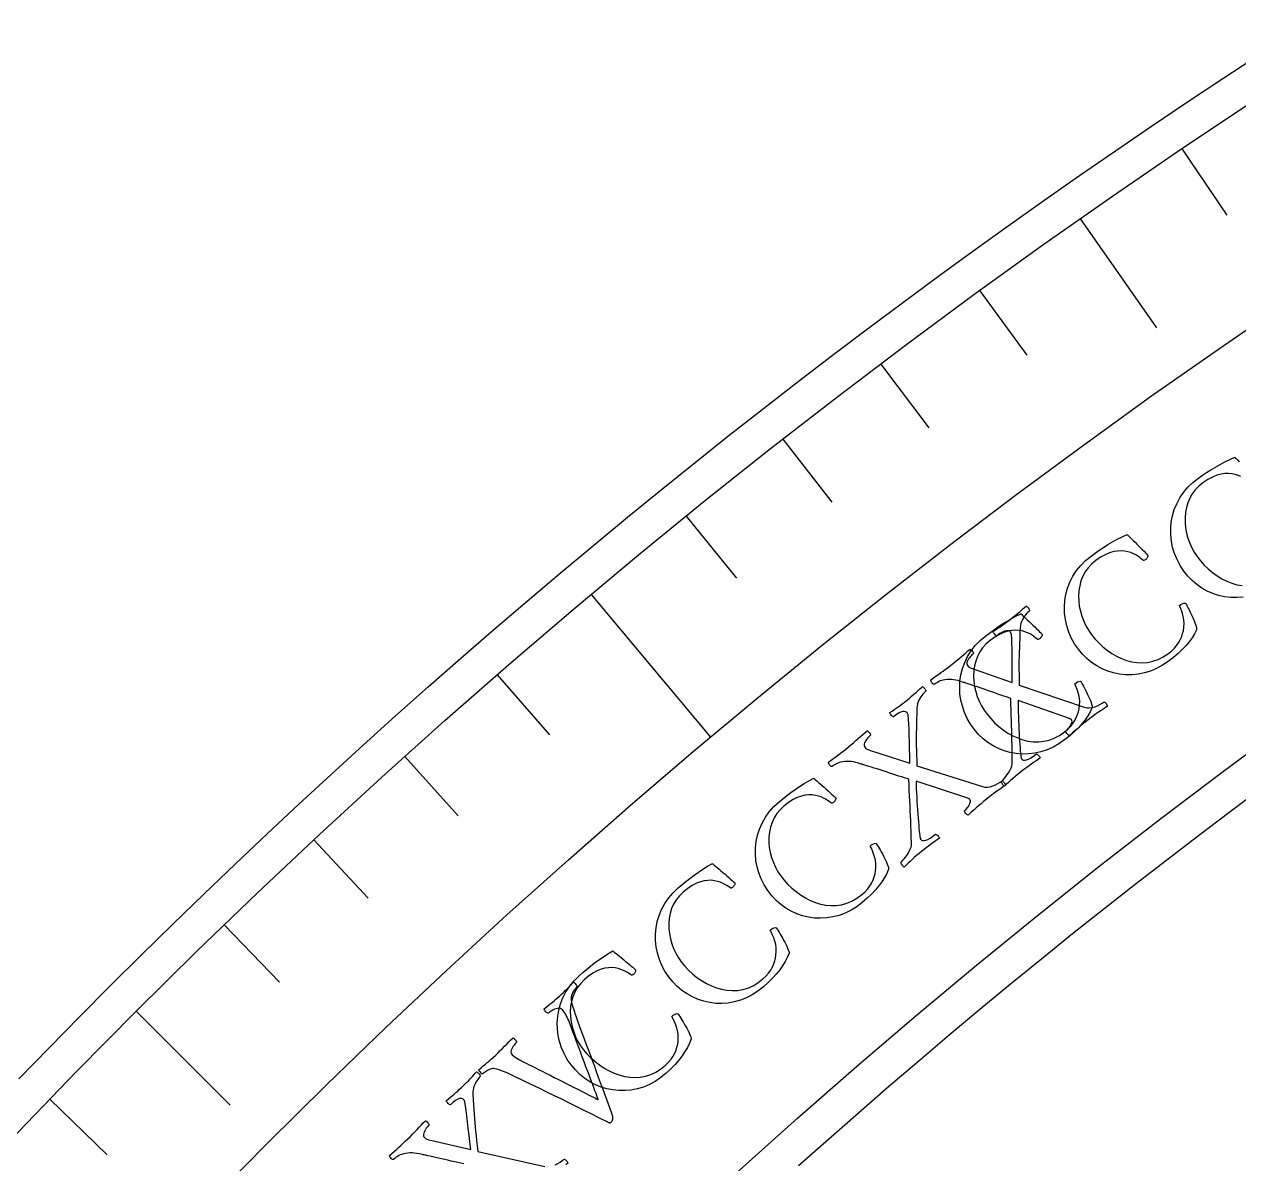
# Model space of a CAD drawing. Header units: millimetres. Extents: x -76 to 76, y -76 to 98.
# Drawn here: x -54.66 to -41.68, y 51.84 to 64.02 of the extents above; entities that cross this region are included whole.
import ezdxf

# ---------------------------------------------------------------- set-up
doc = ezdxf.new("R2010")
doc.units = ezdxf.units.MM
for name, color, linetype in [('CUT_INNER', 6, 'Continuous'), ('CUT_OUTER', 1, 'Continuous'), ('ENGRAVE', 7, 'Continuous'), ('ENGRAVE_FINE', 8, 'Continuous'), ('TEXT', 5, 'Continuous')]:
    doc.layers.add(name, color=color, linetype=linetype)

msp = doc.modelspace()

# ---------------------------------------------------------------- linework, layer by layer
at = {"layer": 'CUT_INNER'}
msp.add_lwpolyline([(-41.4249, 55.8551), (-41.7669, 55.5998), (-42.1072, 55.3425), (-42.446, 55.0831), (-42.7832, 54.8216), (-43.1188, 54.5581), (-43.4527, 54.2925), (-43.785, 54.0248), (-44.1157, 53.7551), (-44.4447, 53.4834), (-44.772, 53.2097), (-45.0977, 52.934), (-45.4216, 52.6563), (-45.7439, 52.3766), (-46.0644, 52.0949), (-46.3832, 51.8113)], dxfattribs=at)
at = {"layer": 'CUT_OUTER'}
msp.add_lwpolyline([(-54.7202, 52.7418), (-54.3955, 53.0766), (-54.0688, 53.4094), (-53.7401, 53.7401), (-53.4094, 54.0688), (-53.0766, 54.3955), (-52.7418, 54.7202), (-52.4051, 55.0428), (-52.0664, 55.3633), (-51.7257, 55.6817), (-51.383, 55.9981), (-51.0385, 56.3123), (-50.692, 56.6244), (-50.3436, 56.9344), (-49.9933, 57.2422), (-49.6411, 57.5479), (-49.2871, 57.8514), (-48.9312, 58.1527), (-48.5735, 58.4519), (-48.2139, 58.7488), (-47.8525, 59.0435), (-47.4893, 59.336), (-47.1243, 59.6263), (-46.7576, 59.9143), (-46.3891, 60.2001), (-46.0188, 60.4836), (-45.6469, 60.7648), (-45.2731, 61.0438), (-44.8977, 61.3204), (-44.5206, 61.5947), (-44.1419, 61.8668), (-43.7614, 62.1364), (-43.3793, 62.4038), (-42.9956, 62.6688), (-42.6103, 62.9314), (-42.2233, 63.1917), (-41.8348, 63.4496), (-41.4447, 63.7051)], dxfattribs=at)
at = {"layer": 'ENGRAVE'}
for points in [[(-43.3695, 61.9381), (-42.5543, 60.7739)], [(-48.6027, 57.9225), (-47.3238, 56.3983)], [(-53.466, 53.466), (-52.4611, 52.4611)]]:
    msp.add_lwpolyline(points, dxfattribs=at)
for radius in [75.6124, 73.6227, 69.9276]:
    msp.add_circle((0, 0), radius, dxfattribs=at)
at = {"layer": 'ENGRAVE_FINE'}
for points in [[(-42.2819, 62.6855), (-41.8051, 61.9786)], [(-44.4439, 61.1717), (-43.9426, 60.4819)], [(-45.5047, 60.3867), (-44.9915, 59.7057)], [(-46.5516, 59.5834), (-46.0267, 58.9114)], [(-47.5844, 58.7619), (-47.0478, 58.0992)], [(-49.6062, 57.0654), (-49.0468, 56.4218)], [(-50.5946, 56.191), (-50.024, 55.5573)], [(-51.5675, 55.2994), (-50.986, 54.6758)], [(-52.5248, 54.391), (-51.9324, 53.7776)], [(-54.391, 52.5248), (-53.7776, 51.9324)]]:
    msp.add_lwpolyline(points, dxfattribs=at)
at = {"layer": 'TEXT'}
for points in [[(-41.63, 57.8954), (-41.6965, 57.8903), (-41.7624, 57.8918), (-41.8278, 57.8998), (-41.8917, 57.9141), (-41.9534, 57.9342), (-42.0129, 57.9602), (-42.0701, 57.992), (-42.1243, 58.0294), (-42.1746, 58.0721), (-42.221, 58.1201), (-42.2636, 58.1733), (-42.3034, 58.2337), (-42.3365, 58.296), (-42.363, 58.3604), (-42.3829, 58.4268), (-42.3962, 58.4944), (-42.4032, 58.5621), (-42.4037, 58.63), (-42.3978, 58.6981), (-42.3853, 58.7654), (-42.366, 58.8308), (-42.3398, 58.8944), (-42.3067, 58.9562), (-42.2669, 59.0151), (-42.2203, 59.07), (-42.1671, 59.121), (-42.1072, 59.168), (-42.1072, 59.168), (-42.0643, 59.1979), (-42.0197, 59.2276), (-41.9735, 59.2571), (-41.9257, 59.2863), (-41.8763, 59.3148), (-41.8253, 59.3416), (-41.7727, 59.3669), (-41.7186, 59.3907), (-41.7166, 59.3888), (-41.7108, 59.3829), (-41.701, 59.3731), (-41.6874, 59.3594), (-41.6712, 59.343)], [(-41.6552, 59.1846), (-41.6832, 59.1964), (-41.7141, 59.2067), (-41.7479, 59.2142), (-41.7844, 59.2173), (-41.8236, 59.2161), (-41.8655, 59.2105), (-41.91, 59.1989), (-41.9571, 59.1798), (-42.0068, 59.1531), (-42.059, 59.1188), (-42.1034, 59.0832), (-42.1418, 59.0439), (-42.1741, 59.0008), (-42.2005, 58.9539), (-42.2211, 58.9043), (-42.2363, 58.853), (-42.2461, 58.8), (-42.2505, 58.7453), (-42.2499, 58.69), (-42.2445, 58.6351), (-42.2345, 58.5806), (-42.2197, 58.5265), (-42.2008, 58.4739), (-42.1782, 58.4237), (-42.152, 58.3761), (-42.1221, 58.3309), (-42.0851, 58.2832), (-42.0451, 58.2384), (-42.002, 58.1964), (-41.956, 58.1572), (-41.9075, 58.1218), (-41.8572, 58.0912), (-41.8052, 58.0652), (-41.7513, 58.044), (-41.6963, 58.0283), (-41.6406, 58.0189)], [(-49.9633, 51.8343), (-49.9949, 51.8414), (-50.0282, 51.8488), (-50.0622, 51.8565), (-50.0969, 51.8645), (-50.1322, 51.8728), (-50.1673, 51.881), (-50.2013, 51.8888), (-50.2342, 51.8962), (-50.2659, 51.9031), (-50.2957, 51.9096), (-50.3227, 51.9155), (-50.3468, 51.9207), (-50.3682, 51.9254), (-50.3856, 51.9292), (-50.3981, 51.9319), (-50.4055, 51.9336), (-50.408, 51.9341), (-50.4384, 51.9411), (-50.4665, 51.9462), (-50.4923, 51.9495), (-50.5158, 51.9509), (-50.5383, 51.9507), (-50.5613, 51.9489), (-50.5849, 51.9454), (-50.609, 51.9403), (-50.6248, 51.9359), (-50.6405, 51.9299), (-50.6561, 51.9225), (-50.6715, 51.9135), (-50.6857, 51.9041), (-50.6979, 51.8955), (-50.708, 51.8876), (-50.7159, 51.8804), (-50.7198, 51.879), (-50.725, 51.8805), (-50.7317, 51.8851), (-50.7399, 51.8927), (-50.7477, 51.9014), (-50.7533, 51.9094), (-50.7565, 51.9166), (-50.7575, 51.923), (-50.73, 51.9483), (-50.7044, 51.9715), (-50.6808, 51.9927), (-50.659, 52.0117), (-50.6373, 52.0309), (-50.6139, 52.0523), (-50.5887, 52.0759), (-50.5618, 52.1018), (-50.5618, 52.1018), (-50.5347, 52.1284), (-50.509, 52.1541), (-50.4847, 52.179), (-50.4619, 52.203), (-50.4398, 52.2265), (-50.4178, 52.2497), (-50.3959, 52.2725), (-50.3741, 52.2951), (-50.369, 52.2926), (-50.3629, 52.2882), (-50.3557, 52.2818), (-50.3474, 52.2736), (-50.34, 52.2652), (-50.3357, 52.2583), (-50.3343, 52.253), (-50.3359, 52.2493), (-50.3418, 52.2431), (-50.3485, 52.2352), (-50.3562, 52.2255), (-50.3648, 52.2141), (-50.3732, 52.2015), (-50.3805, 52.1885), (-50.3867, 52.1752), (-50.3917, 52.1614), (-50.3945, 52.148), (-50.3937, 52.1356), (-50.3893, 52.1241), (-50.3815, 52.1137), (-50.3716, 52.1057), (-50.358, 52.0987), (-50.3409, 52.0925), (-50.3201, 52.0873), (-49.8891, 51.9889), (-49.8983, 52.0657), (-49.9069, 52.1404), (-49.9149, 52.2131), (-49.9223, 52.2837), (-49.9294, 52.3491), (-49.9366, 52.4059), (-49.9437, 52.4543), (-49.9509, 52.4943), (-49.9525, 52.5001), (-49.9545, 52.5055), (-49.9571, 52.5104), (-49.9601, 52.5148), (-49.9631, 52.5186), (-49.9654, 52.5216), (-49.9671, 52.5236), (-49.9681, 52.5248), (-49.9746, 52.5293), (-49.9838, 52.5319), (-49.9957, 52.5327), (-50.0103, 52.5317), (-50.0282, 52.5261), (-50.0502, 52.5135), (-50.0761, 52.4937), (-50.106, 52.4668), (-50.1098, 52.4666), (-50.1151, 52.4688), (-50.1217, 52.4736), (-50.1298, 52.4808), (-50.1378, 52.4889), (-50.1441, 52.4962), (-50.1488, 52.5027), (-50.1517, 52.5084), (-50.1283, 52.5279), (-50.1063, 52.5462), (-50.0856, 52.5635), (-50.0663, 52.5796), (-50.0473, 52.5957), (-50.0278, 52.6129), (-50.0076, 52.6313), (-49.9868, 52.6507), (-49.9585, 52.678), (-49.9328, 52.7034), (-49.9099, 52.727), (-49.8897, 52.7487), (-49.8716, 52.7685), (-49.855, 52.7865), (-49.8401, 52.8026), (-49.8267, 52.8169), (-49.8218, 52.8146), (-49.8161, 52.8108), (-49.8096, 52.8056), (-49.8024, 52.799), (-49.7957, 52.7916), (-49.791, 52.7841), (-49.7883, 52.7767), (-49.7875, 52.7691), (-49.7916, 52.7649), (-49.7974, 52.758), (-49.805, 52.7485), (-49.8144, 52.7364), (-49.8245, 52.7222), (-49.834, 52.7062), (-49.843, 52.6886), (-49.8515, 52.6692), (-49.8586, 52.6484), (-49.8635, 52.6267), (-49.8662, 52.604), (-49.8665, 52.5803), (-49.8626, 52.5202), (-49.859, 52.4643), (-49.8558, 52.4124), (-49.8528, 52.3647), (-49.8497, 52.319), (-49.8461, 52.2734), (-49.8421, 52.2279), (-49.8375, 52.1825), (-49.8323, 52.135), (-49.8265, 52.0835), (-49.8199, 52.0277), (-49.8127, 51.9679), (-49.0948, 51.8065)], [(-48.9848, 51.8228), (-48.9572, 51.8373), (-48.9323, 51.8526), (-48.9099, 51.8688), (-48.8901, 51.8858), (-48.8846, 51.8839), (-48.8785, 51.88), (-48.8718, 51.8741), (-48.8644, 51.8662), (-48.8577, 51.8582), (-48.8526, 51.8518), (-48.8493, 51.847), (-48.8478, 51.8439), (-48.8707, 51.8251)]]:
    msp.add_lwpolyline(points, dxfattribs=at)
for points in [[(-43.2544, 58.3346), (-43.212, 58.3654), (-43.168, 58.3959), (-43.1224, 58.4263), (-43.0752, 58.4565), (-43.0263, 58.4859), (-42.9759, 58.5137), (-42.9238, 58.5401), (-42.8702, 58.5649), (-42.8682, 58.563), (-42.8622, 58.5572), (-42.8523, 58.5476), (-42.8383, 58.5342), (-42.8218, 58.5181), (-42.8041, 58.5006), (-42.7852, 58.4817), (-42.7651, 58.4614), (-42.7448, 58.4408), (-42.7254, 58.4213), (-42.7069, 58.4027), (-42.6893, 58.3851), (-42.674, 58.3697), (-42.6624, 58.3578), (-42.6544, 58.3492), (-42.65, 58.3441), (-42.6475, 58.3406), (-42.6467, 58.3359), (-42.6477, 58.33), (-42.6504, 58.3227), (-42.6543, 58.3152), (-42.6592, 58.3084), (-42.6648, 58.3023), (-42.6713, 58.2969), (-42.6774, 58.2929), (-42.6835, 58.2899), (-42.6896, 58.2879), (-42.6958, 58.2868), (-42.706, 58.2959), (-42.7193, 58.3066), (-42.7356, 58.319), (-42.755, 58.3331), (-42.7774, 58.3473), (-42.8027, 58.36), (-42.8309, 58.3713), (-42.8621, 58.3811), (-42.896, 58.3879), (-42.9326, 58.3903), (-42.9717, 58.3883), (-43.0135, 58.3818), (-43.0578, 58.3694), (-43.1045, 58.3494), (-43.1537, 58.3217), (-43.2052, 58.2864), (-43.2489, 58.25), (-43.2865, 58.2099), (-43.318, 58.1661), (-43.3434, 58.1188), (-43.3631, 58.0688), (-43.3773, 58.0172), (-43.386, 57.964), (-43.3894, 57.9093), (-43.3876, 57.8539), (-43.3812, 57.7991), (-43.3701, 57.7448), (-43.3543, 57.6911), (-43.3344, 57.6388), (-43.3108, 57.5891), (-43.2837, 57.542), (-43.2529, 57.4974), (-43.215, 57.4505), (-43.1741, 57.4064), (-43.1302, 57.3653), (-43.0834, 57.327), (-43.0343, 57.2926), (-42.9834, 57.2629), (-42.9308, 57.238), (-42.8766, 57.2178), (-42.8212, 57.2032), (-42.7654, 57.1948), (-42.709, 57.1928), (-42.6521, 57.1972), (-42.5953, 57.2087), (-42.5393, 57.2285), (-42.4839, 57.2565), (-42.4291, 57.2927), (-42.3934, 57.3214), (-42.3628, 57.351), (-42.3372, 57.3815), (-42.3166, 57.4128), (-42.3001, 57.4443), (-42.2866, 57.4752), (-42.2761, 57.5055), (-42.2687, 57.5352), (-42.2624, 57.575), (-42.2605, 57.6137), (-42.263, 57.6511), (-42.2698, 57.6873), (-42.279, 57.7214), (-42.2886, 57.7525), (-42.2987, 57.7807), (-42.3093, 57.8059), (-42.2953, 57.8168), (-42.2801, 57.8246), (-42.2637, 57.8293), (-42.2461, 57.8311), (-42.2409, 57.8233), (-42.2344, 57.8119), (-42.2264, 57.7971), (-42.217, 57.7786), (-42.2067, 57.7579), (-42.1962, 57.7362), (-42.1854, 57.7135), (-42.1744, 57.6899), (-42.1639, 57.6663), (-42.1544, 57.6436), (-42.146, 57.6221), (-42.1387, 57.6015), (-42.1329, 57.583), (-42.1291, 57.5677), (-42.1272, 57.5556), (-42.1274, 57.5466), (-42.1497, 57.503), (-42.1761, 57.4601), (-42.2065, 57.4178), (-42.241, 57.3761), (-42.2801, 57.3346), (-42.3246, 57.2927), (-42.3743, 57.2505), (-42.4294, 57.2078), (-42.4912, 57.1661), (-42.5545, 57.1317), (-42.6193, 57.1045), (-42.6856, 57.0846), (-42.7524, 57.0716), (-42.8188, 57.0652), (-42.8847, 57.0654), (-42.9502, 57.0721), (-43.0144, 57.0852), (-43.0765, 57.1041), (-43.1364, 57.1289), (-43.1943, 57.1596), (-43.2492, 57.196), (-43.3003, 57.2377), (-43.3477, 57.2847), (-43.3913, 57.3371), (-43.4322, 57.3967), (-43.4666, 57.4584), (-43.4944, 57.5222), (-43.5155, 57.5882), (-43.5301, 57.6555), (-43.5384, 57.7231), (-43.5403, 57.791), (-43.5357, 57.8592), (-43.5246, 57.9267), (-43.5065, 57.9925), (-43.4815, 58.0566), (-43.4497, 58.119), (-43.411, 58.1787), (-43.3655, 58.2345), (-43.3133, 58.2865), (-43.2544, 58.3346)], [(-44.7551, 57.1671), (-44.7253, 57.1906), (-44.697, 57.2135), (-44.6703, 57.2357), (-44.645, 57.2571), (-44.6206, 57.2781), (-44.5962, 57.2988), (-44.572, 57.3193), (-44.548, 57.3394), (-44.5432, 57.3364), (-44.5376, 57.3313), (-44.5311, 57.3243), (-44.5237, 57.3152), (-44.5173, 57.306), (-44.5137, 57.2988), (-44.5128, 57.2933), (-44.5148, 57.2898), (-44.5213, 57.2843), (-44.5289, 57.2771), (-44.5375, 57.2683), (-44.5473, 57.2578), (-44.557, 57.2462), (-44.5656, 57.2341), (-44.5732, 57.2215), (-44.5797, 57.2083), (-44.5838, 57.1953), (-44.5843, 57.1828), (-44.5812, 57.171), (-44.5746, 57.1598), (-44.5655, 57.1508), (-44.5528, 57.1424), (-44.5364, 57.1344), (-44.5163, 57.127), (-44.0982, 56.9835), (-44.0991, 57.0608), (-44.0998, 57.136), (-44.1, 57.2091), (-44.0999, 57.2802), (-44.1001, 57.3459), (-44.1012, 57.4032), (-44.1031, 57.4521), (-44.1061, 57.4926), (-44.107, 57.4986), (-44.1085, 57.5041), (-44.1105, 57.5093), (-44.113, 57.514), (-44.1156, 57.5181), (-44.1176, 57.5213), (-44.119, 57.5235), (-44.1199, 57.5248), (-44.1259, 57.5299), (-44.1348, 57.5335), (-44.1465, 57.5356), (-44.1611, 57.5361), (-44.1796, 57.5325), (-44.2027, 57.5222), (-44.2306, 57.5053), (-44.2632, 57.4817), (-44.267, 57.4819), (-44.272, 57.4847), (-44.2781, 57.4901), (-44.2854, 57.4981), (-44.2925, 57.507), (-44.298, 57.5149), (-44.3019, 57.5219), (-44.3043, 57.5279), (-44.2789, 57.5448), (-44.2551, 57.5607), (-44.2327, 57.5757), (-44.2118, 57.5896), (-44.1912, 57.6037), (-44.1699, 57.6187), (-44.1479, 57.6348), (-44.1252, 57.652), (-44.0941, 57.6761), (-44.0659, 57.6986), (-44.0406, 57.7196), (-44.0182, 57.7391), (-43.9981, 57.7569), (-43.9798, 57.773), (-43.9632, 57.7875), (-43.9484, 57.8003), (-43.9437, 57.7974), (-43.9385, 57.7931), (-43.9326, 57.7872), (-43.9261, 57.7798), (-43.9202, 57.7718), (-43.9163, 57.7639), (-43.9144, 57.7561), (-43.9145, 57.7486), (-43.9189, 57.7448), (-43.9254, 57.7386), (-43.934, 57.7299), (-43.9447, 57.7189), (-43.9562, 57.7058), (-43.9673, 57.691), (-43.9782, 57.6744), (-43.9887, 57.656), (-43.998, 57.6361), (-44.0051, 57.615), (-44.0102, 57.5927), (-44.0131, 57.5692), (-44.0155, 57.5091), (-44.0179, 57.453), (-44.0201, 57.4011), (-44.0222, 57.3533), (-44.024, 57.3075), (-44.0253, 57.2618), (-44.0261, 57.2161), (-44.0263, 57.1705), (-44.0262, 57.1228), (-44.0259, 57.0709), (-44.0253, 57.0148), (-44.0244, 56.9545), (-43.3276, 56.7179), (-43.3017, 56.7117), (-43.2745, 56.7103), (-43.2462, 56.7139), (-43.2166, 56.7225), (-43.1876, 56.734), (-43.1612, 56.7466), (-43.1372, 56.7603), (-43.1157, 56.7751), (-43.1105, 56.7726), (-43.1048, 56.7681), (-43.0987, 56.7615), (-43.0923, 56.7529), (-43.0864, 56.7442), (-43.0821, 56.7373), (-43.0793, 56.7322), (-43.0781, 56.729), (-43.1029, 56.7127), (-43.1259, 56.6976), (-43.1472, 56.6837), (-43.1667, 56.6709), (-43.1861, 56.6579), (-43.2072, 56.6431), (-43.23, 56.6265), (-43.2543, 56.6081), (-43.2875, 56.5825), (-43.3183, 56.5582), (-43.3466, 56.5352), (-43.3724, 56.5137), (-43.3981, 56.4919), (-43.4258, 56.4683), (-43.4557, 56.4429), (-43.4877, 56.4156), (-43.4938, 56.4176), (-43.5005, 56.4219), (-43.5076, 56.4285), (-43.5151, 56.4374), (-43.5215, 56.4466), (-43.5251, 56.4538), (-43.526, 56.4592), (-43.524, 56.4628), (-43.5184, 56.4676), (-43.5118, 56.4742), (-43.504, 56.4827), (-43.4952, 56.493), (-43.4863, 56.5045), (-43.4782, 56.5165), (-43.4711, 56.5289), (-43.4648, 56.5419), (-43.4604, 56.5544), (-43.4589, 56.5655), (-43.4603, 56.5752), (-43.4647, 56.5835), (-43.4663, 56.5852), (-43.4684, 56.587), (-43.4711, 56.5889), (-43.4743, 56.5908), (-43.4778, 56.5926), (-43.4811, 56.594), (-43.4843, 56.595), (-43.4873, 56.5956), (-44.0367, 56.7891), (-44.0362, 56.7494), (-44.0353, 56.7078), (-44.0341, 56.6642), (-44.0325, 56.6187), (-44.0308, 56.5726), (-44.0289, 56.527), (-44.0269, 56.482), (-44.0248, 56.4375), (-44.0226, 56.3948), (-44.0202, 56.3549), (-44.0176, 56.3178), (-44.0149, 56.2835), (-44.0122, 56.2532), (-44.0098, 56.228), (-44.0078, 56.208), (-44.0061, 56.1932), (-44.0055, 56.1906), (-44.0049, 56.1874), (-44.0041, 56.1836), (-44.0032, 56.1792), (-44.002, 56.1746), (-44.0002, 56.1701), (-43.9977, 56.1658), (-43.9948, 56.1615), (-43.9872, 56.1556), (-43.9764, 56.1527), (-43.9622, 56.1528), (-43.9448, 56.1561), (-43.9238, 56.1637), (-43.8991, 56.1767), (-43.8706, 56.1951), (-43.8383, 56.2191), (-43.8329, 56.2167), (-43.8268, 56.2125), (-43.8201, 56.2065), (-43.8129, 56.1985), (-43.8062, 56.1903), (-43.8016, 56.1837), (-43.799, 56.1785), (-43.7984, 56.1748), (-43.8222, 56.1587), (-43.8462, 56.1425), (-43.8703, 56.1259), (-43.8946, 56.1091), (-43.9186, 56.092), (-43.9422, 56.0748), (-43.9654, 56.0574), (-43.988, 56.0399), (-44.0184, 56.0158), (-44.0461, 55.9932), (-44.0714, 55.9721), (-44.0941, 55.9524), (-44.1157, 55.9333), (-44.1376, 55.9137), (-44.1598, 55.8937), (-44.1824, 55.8732), (-44.1874, 55.8769), (-44.1926, 55.8824), (-44.1981, 55.8895), (-44.2036, 55.8984), (-44.2087, 55.9072), (-44.2124, 55.9142), (-44.2148, 55.9193), (-44.216, 55.9225), (-44.2112, 55.9269), (-44.2036, 55.9346), (-44.1932, 55.9459), (-44.1799, 55.9605), (-44.1654, 55.9777), (-44.1512, 55.9967), (-44.1374, 56.0174), (-44.1239, 56.0398), (-44.1123, 56.0631), (-44.1041, 56.0862), (-44.0994, 56.1091), (-44.098, 56.1319), (-44.0987, 56.1948), (-44.0996, 56.2549), (-44.1005, 56.3123), (-44.1016, 56.3668), (-44.1028, 56.4199), (-44.1041, 56.4731), (-44.1056, 56.5263), (-44.1072, 56.5795), (-44.1088, 56.6339), (-44.1103, 56.6905), (-44.1117, 56.7495), (-44.1129, 56.8107), (-44.1353, 56.819), (-44.1604, 56.8279), (-44.1883, 56.8376), (-44.219, 56.848), (-44.2513, 56.859), (-44.2843, 56.8702), (-44.318, 56.8818), (-44.3522, 56.8938), (-44.3862, 56.9057), (-44.4192, 56.917), (-44.4511, 56.9279), (-44.4819, 56.9382), (-44.5109, 56.9478), (-44.5371, 56.9565), (-44.5605, 56.9642), (-44.5812, 56.9711), (-44.5982, 56.9768), (-44.6103, 56.9808), (-44.6175, 56.9832), (-44.62, 56.984), (-44.6495, 56.9942), (-44.6769, 57.0022), (-44.7021, 57.0082), (-44.7253, 57.0122), (-44.7477, 57.0143), (-44.7709, 57.0149), (-44.7946, 57.014), (-44.8191, 57.0115), (-44.8354, 57.0088), (-44.8516, 57.0045), (-44.8679, 56.9987), (-44.8841, 56.9914), (-44.8993, 56.9836), (-44.9123, 56.9763), (-44.9232, 56.9696), (-44.9318, 56.9633), (-44.9358, 56.9622), (-44.9409, 56.9643), (-44.9471, 56.9696), (-44.9544, 56.978), (-44.9612, 56.9875), (-44.9659, 56.996), (-44.9684, 57.0035), (-44.9687, 57.01), (-44.9387, 57.0323), (-44.9107, 57.0527), (-44.885, 57.0712), (-44.8613, 57.0878), (-44.8377, 57.1046), (-44.8122, 57.1234), (-44.7846, 57.1442), (-44.7551, 57.1671)], [(-44.385, 57.479), (-44.3433, 57.5106), (-44.2999, 57.542), (-44.2549, 57.5733), (-44.2082, 57.6044), (-44.16, 57.6347), (-44.1101, 57.6636), (-44.0585, 57.6909), (-44.0054, 57.7168), (-44.0033, 57.7149), (-43.9973, 57.7092), (-43.9871, 57.6998), (-43.973, 57.6867), (-43.9561, 57.6709), (-43.9381, 57.6538), (-43.9188, 57.6353), (-43.8983, 57.6153), (-43.8776, 57.5952), (-43.8579, 57.576), (-43.839, 57.5578), (-43.8211, 57.5405), (-43.8055, 57.5255), (-43.7936, 57.5137), (-43.7854, 57.5053), (-43.781, 57.5003), (-43.7784, 57.4969), (-43.7775, 57.4922), (-43.7784, 57.4862), (-43.7809, 57.4789), (-43.7847, 57.4714), (-43.7894, 57.4645), (-43.7949, 57.4582), (-43.8013, 57.4527), (-43.8073, 57.4486), (-43.8134, 57.4455), (-43.8195, 57.4434), (-43.8257, 57.4422), (-43.836, 57.451), (-43.8495, 57.4614), (-43.866, 57.4735), (-43.8857, 57.4873), (-43.9084, 57.501), (-43.9339, 57.5133), (-43.9624, 57.524), (-43.9937, 57.5331), (-44.0278, 57.5393), (-44.0643, 57.541), (-44.1035, 57.5382), (-44.1451, 57.531), (-44.1891, 57.5176), (-44.2355, 57.4967), (-44.2841, 57.4681), (-44.3349, 57.4318), (-44.3779, 57.3945), (-44.4147, 57.3537), (-44.4453, 57.3093), (-44.4698, 57.2615), (-44.4885, 57.2111), (-44.5017, 57.1593), (-44.5094, 57.1059), (-44.5117, 57.0511), (-44.5089, 56.9958), (-44.5014, 56.9412), (-44.4892, 56.8871), (-44.4724, 56.8337), (-44.4514, 56.7818), (-44.4269, 56.7326), (-44.3988, 56.686), (-44.3672, 56.642), (-44.3284, 56.5958), (-44.2866, 56.5526), (-44.242, 56.5123), (-44.1944, 56.4749), (-44.1446, 56.4415), (-44.0932, 56.4128), (-44.0401, 56.3889), (-43.9855, 56.3698), (-43.9299, 56.3562), (-43.8739, 56.349), (-43.8175, 56.3481), (-43.7607, 56.3535), (-43.7041, 56.3662), (-43.6484, 56.3871), (-43.5936, 56.4162), (-43.5396, 56.4534), (-43.5044, 56.4829), (-43.4744, 56.513), (-43.4494, 56.544), (-43.4295, 56.5757), (-43.4136, 56.6075), (-43.4007, 56.6386), (-43.3908, 56.6691), (-43.3839, 56.699), (-43.3784, 56.739), (-43.3773, 56.7776), (-43.3805, 56.815), (-43.388, 56.851), (-43.3979, 56.8849), (-43.4081, 56.9159), (-43.4187, 56.9439), (-43.4298, 56.9689), (-43.4161, 56.98), (-43.401, 56.9881), (-43.3847, 56.9932), (-43.3671, 56.9952), (-43.3618, 56.9876), (-43.355, 56.9764), (-43.3467, 56.9616), (-43.3369, 56.9434), (-43.3263, 56.9229), (-43.3153, 56.9014), (-43.3041, 56.8789), (-43.2927, 56.8555), (-43.2817, 56.8321), (-43.2718, 56.8097), (-43.263, 56.7882), (-43.2552, 56.7678), (-43.2491, 56.7495), (-43.2449, 56.7342), (-43.2429, 56.7221), (-43.2428, 56.7131), (-43.2643, 56.6692), (-43.2899, 56.6257), (-43.3195, 56.5829), (-43.3531, 56.5405), (-43.3914, 56.4982), (-43.4351, 56.4555), (-43.484, 56.4123), (-43.5382, 56.3686), (-43.5992, 56.3257), (-43.6618, 56.29), (-43.7261, 56.2616), (-43.792, 56.2404), (-43.8585, 56.2261), (-43.9247, 56.2184), (-43.9906, 56.2172), (-44.0562, 56.2227), (-44.1207, 56.2345), (-44.1831, 56.2522), (-44.2436, 56.2758), (-44.302, 56.3054), (-44.3576, 56.3407), (-44.4095, 56.3814), (-44.4578, 56.4275), (-44.5024, 56.479), (-44.5445, 56.5378), (-44.5801, 56.5988), (-44.6091, 56.6621), (-44.6315, 56.7277), (-44.6475, 56.7947), (-44.6571, 56.8621), (-44.6603, 56.9299), (-44.6571, 56.9982), (-44.6472, 57.0659), (-44.6304, 57.132), (-44.6067, 57.1966), (-44.5761, 57.2596), (-44.5386, 57.32), (-44.4942, 57.3767), (-44.443, 57.4298), (-44.385, 57.479)], [(-45.8526, 56.2906), (-45.8233, 56.3147), (-45.7955, 56.3381), (-45.7692, 56.3608), (-45.7443, 56.3827), (-45.7203, 56.4042), (-45.6964, 56.4254), (-45.6726, 56.4463), (-45.6489, 56.4669), (-45.6441, 56.4639), (-45.6383, 56.459), (-45.6317, 56.4521), (-45.6241, 56.4431), (-45.6175, 56.4341), (-45.6138, 56.4269), (-45.6129, 56.4215), (-45.6148, 56.4179), (-45.6212, 56.4123), (-45.6286, 56.405), (-45.6371, 56.396), (-45.6466, 56.3853), (-45.6561, 56.3735), (-45.6645, 56.3612), (-45.6718, 56.3485), (-45.6781, 56.3352), (-45.6819, 56.3221), (-45.6822, 56.3096), (-45.6789, 56.2978), (-45.672, 56.2868), (-45.6628, 56.278), (-45.6499, 56.2698), (-45.6334, 56.2622), (-45.6131, 56.2551), (-45.1923, 56.1197), (-45.1948, 56.197), (-45.1968, 56.2722), (-45.1985, 56.3453), (-45.1998, 56.4163), (-45.2012, 56.482), (-45.2034, 56.5393), (-45.2063, 56.5882), (-45.21, 56.6286), (-45.2111, 56.6345), (-45.2127, 56.6401), (-45.2148, 56.6452), (-45.2174, 56.6499), (-45.22, 56.6539), (-45.2221, 56.657), (-45.2236, 56.6592), (-45.2245, 56.6605), (-45.2306, 56.6655), (-45.2395, 56.6689), (-45.2513, 56.6708), (-45.2659, 56.671), (-45.2843, 56.667), (-45.3073, 56.6563), (-45.3348, 56.6389), (-45.367, 56.6146), (-45.3708, 56.6148), (-45.3758, 56.6175), (-45.382, 56.6228), (-45.3895, 56.6307), (-45.3967, 56.6394), (-45.4024, 56.6472), (-45.4064, 56.6541), (-45.4089, 56.6601), (-45.3839, 56.6774), (-45.3603, 56.6938), (-45.3382, 56.7092), (-45.3176, 56.7236), (-45.2973, 56.738), (-45.2763, 56.7535), (-45.2546, 56.77), (-45.2322, 56.7876), (-45.2016, 56.8123), (-45.1739, 56.8354), (-45.149, 56.8568), (-45.127, 56.8767), (-45.1072, 56.8949), (-45.0892, 56.9114), (-45.0729, 56.9262), (-45.0583, 56.9392), (-45.0536, 56.9365), (-45.0483, 56.9322), (-45.0423, 56.9265), (-45.0356, 56.9192), (-45.0296, 56.9113), (-45.0256, 56.9035), (-45.0235, 56.8958), (-45.0234, 56.8882), (-45.0278, 56.8843), (-45.0342, 56.878), (-45.0426, 56.8692), (-45.053, 56.858), (-45.0643, 56.8447), (-45.0752, 56.8296), (-45.0857, 56.8128), (-45.0958, 56.7942), (-45.1047, 56.7742), (-45.1115, 56.7529), (-45.1161, 56.7305), (-45.1185, 56.7069), (-45.1198, 56.6468), (-45.1211, 56.5908), (-45.1223, 56.5388), (-45.1235, 56.4909), (-45.1244, 56.4452), (-45.1248, 56.3994), (-45.1247, 56.3537), (-45.1241, 56.3081), (-45.123, 56.2604), (-45.1217, 56.2085), (-45.12, 56.1524), (-45.118, 56.0922), (-44.4167, 55.8691), (-44.3907, 55.8634), (-44.3635, 55.8626), (-44.3352, 55.8667), (-44.3058, 55.8758), (-44.2771, 55.8879), (-44.2509, 55.901), (-44.2272, 55.9152), (-44.206, 55.9304), (-44.2007, 55.928), (-44.1949, 55.9236), (-44.1887, 55.9172), (-44.1821, 55.9087), (-44.1761, 55.9001), (-44.1716, 55.8933), (-44.1687, 55.8882), (-44.1675, 55.885), (-44.1919, 55.8683), (-44.2147, 55.8527), (-44.2357, 55.8384), (-44.2549, 55.8253), (-44.2741, 55.8118), (-44.2949, 55.7966), (-44.3173, 55.7796), (-44.3414, 55.7607), (-44.3741, 55.7344), (-44.4043, 55.7096), (-44.4322, 55.6861), (-44.4576, 55.664), (-44.4828, 55.6417), (-44.5101, 55.6176), (-44.5395, 55.5916), (-44.5709, 55.5638), (-44.5771, 55.5656), (-44.5838, 55.5698), (-44.5911, 55.5762), (-44.5988, 55.585), (-44.6054, 55.5941), (-44.6091, 55.6013), (-44.61, 55.6066), (-44.6082, 55.6102), (-44.6027, 55.6151), (-44.5962, 55.6219), (-44.5886, 55.6305), (-44.58, 55.641), (-44.5712, 55.6526), (-44.5634, 55.6648), (-44.5565, 55.6774), (-44.5505, 55.6905), (-44.5463, 55.7031), (-44.545, 55.7142), (-44.5467, 55.7239), (-44.5512, 55.7321), (-44.5528, 55.7338), (-44.555, 55.7355), (-44.5577, 55.7373), (-44.561, 55.7392), (-44.5645, 55.7409), (-44.5678, 55.7422), (-44.571, 55.7432), (-44.5741, 55.7437), (-45.1271, 55.9266), (-45.1258, 55.8869), (-45.1241, 55.8453), (-45.1221, 55.8018), (-45.1196, 55.7563), (-45.1169, 55.7102), (-45.1142, 55.6647), (-45.1113, 55.6197), (-45.1084, 55.5753), (-45.1053, 55.5326), (-45.1021, 55.4927), (-45.0989, 55.4557), (-45.0955, 55.4215), (-45.0922, 55.3912), (-45.0894, 55.3661), (-45.0869, 55.3462), (-45.0849, 55.3313), (-45.0843, 55.3287), (-45.0836, 55.3256), (-45.0828, 55.3218), (-45.0818, 55.3174), (-45.0805, 55.3129), (-45.0786, 55.3084), (-45.0761, 55.3041), (-45.073, 55.2999), (-45.0653, 55.2941), (-45.0544, 55.2914), (-45.0403, 55.2919), (-45.0229, 55.2955), (-45.0021, 55.3034), (-44.9777, 55.3169), (-44.9495, 55.3359), (-44.9177, 55.3605), (-44.9122, 55.3583), (-44.9061, 55.3542), (-44.8993, 55.3482), (-44.8918, 55.3404), (-44.8851, 55.3324), (-44.8803, 55.3258), (-44.8776, 55.3206), (-44.8769, 55.3169), (-44.9004, 55.3005), (-44.9241, 55.2837), (-44.9479, 55.2667), (-44.9718, 55.2494), (-44.9955, 55.2319), (-45.0188, 55.2142), (-45.0416, 55.1964), (-45.0639, 55.1784), (-45.0938, 55.1538), (-45.1211, 55.1306), (-45.1459, 55.109), (-45.1682, 55.0889), (-45.1895, 55.0694), (-45.211, 55.0494), (-45.2328, 55.0289), (-45.255, 55.008), (-45.2601, 55.0117), (-45.2654, 55.017), (-45.271, 55.024), (-45.2767, 55.0328), (-45.2819, 55.0415), (-45.2858, 55.0484), (-45.2883, 55.0535), (-45.2895, 55.0567), (-45.2849, 55.0611), (-45.2775, 55.069), (-45.2672, 55.0805), (-45.2542, 55.0953), (-45.24, 55.1129), (-45.2262, 55.1321), (-45.2128, 55.1531), (-45.1998, 55.1758), (-45.1886, 55.1992), (-45.1809, 55.2225), (-45.1766, 55.2455), (-45.1756, 55.2683), (-45.1776, 55.3312), (-45.1796, 55.3913), (-45.1816, 55.4486), (-45.1838, 55.5031), (-45.186, 55.5562), (-45.1883, 55.6093), (-45.1908, 55.6624), (-45.1935, 55.7156), (-45.1962, 55.77), (-45.1988, 55.8266), (-45.2013, 55.8855), (-45.2037, 55.9467), (-45.2262, 55.9545), (-45.2515, 55.963), (-45.2796, 55.9722), (-45.3105, 55.982), (-45.343, 55.9923), (-45.3762, 56.0029), (-45.4101, 56.0139), (-45.4445, 56.0251), (-45.4788, 56.0364), (-45.512, 56.0471), (-45.5441, 56.0573), (-45.5751, 56.067), (-45.6042, 56.076), (-45.6306, 56.0842), (-45.6542, 56.0915), (-45.675, 56.098), (-45.6921, 56.1033), (-45.7042, 56.1071), (-45.7116, 56.1094), (-45.714, 56.1102), (-45.7437, 56.1197), (-45.7712, 56.1273), (-45.7966, 56.1328), (-45.8199, 56.1363), (-45.8423, 56.138), (-45.8655, 56.1382), (-45.8892, 56.1367), (-45.9136, 56.1338), (-45.9298, 56.1307), (-45.946, 56.1262), (-45.9621, 56.1201), (-45.9782, 56.1125), (-45.9933, 56.1044), (-46.0061, 56.0968), (-46.0168, 56.0898), (-46.0254, 56.0834), (-46.0293, 56.0823), (-46.0344, 56.0842), (-46.0408, 56.0894), (-46.0483, 56.0977), (-46.0553, 56.107), (-46.0601, 56.1155), (-46.0627, 56.1229), (-46.0632, 56.1294), (-46.0336, 56.1522), (-46.006, 56.1732), (-45.9806, 56.1922), (-45.9573, 56.2093), (-45.9341, 56.2265), (-45.9089, 56.2458), (-45.8817, 56.2671), (-45.8526, 56.2906)], [(-46.5909, 55.706), (-46.5505, 55.7391), (-46.5083, 55.7722), (-46.4646, 55.8052), (-46.4192, 55.8381), (-46.3721, 55.8703), (-46.3234, 55.9011), (-46.273, 55.9304), (-46.2208, 55.9583), (-46.2187, 55.9565), (-46.2125, 55.9511), (-46.202, 55.9421), (-46.1873, 55.9295), (-46.1699, 55.9144), (-46.1512, 55.898), (-46.1312, 55.8802), (-46.1099, 55.8611), (-46.0884, 55.8418), (-46.0679, 55.8234), (-46.0484, 55.8059), (-46.0298, 55.7894), (-46.0136, 55.7749), (-46.0013, 55.7637), (-45.9928, 55.7556), (-45.9882, 55.7507), (-45.9855, 55.7474), (-45.9844, 55.7428), (-45.985, 55.7368), (-45.9873, 55.7294), (-45.9908, 55.7217), (-45.9952, 55.7146), (-46.0005, 55.7082), (-46.0067, 55.7024), (-46.0125, 55.6981), (-46.0184, 55.6947), (-46.0244, 55.6923), (-46.0306, 55.6909), (-46.0412, 55.6993), (-46.0551, 55.7092), (-46.0721, 55.7207), (-46.0923, 55.7336), (-46.1155, 55.7465), (-46.1415, 55.7577), (-46.1704, 55.7673), (-46.202, 55.7752), (-46.2363, 55.7801), (-46.2729, 55.7803), (-46.3119, 55.776), (-46.3532, 55.7672), (-46.3967, 55.7522), (-46.4422, 55.7294), (-46.4897, 55.6989), (-46.5391, 55.6607), (-46.5805, 55.6218), (-46.6157, 55.5795), (-46.6446, 55.534), (-46.6672, 55.4853), (-46.6839, 55.4342), (-46.6951, 55.3819), (-46.7007, 55.3283), (-46.7008, 55.2734), (-46.6959, 55.2183), (-46.6863, 55.164), (-46.672, 55.1104), (-46.6531, 55.0577), (-46.6301, 55.0067), (-46.6037, 54.9585), (-46.5738, 54.913), (-46.5405, 54.8703), (-46.4999, 54.8256), (-46.4565, 54.784), (-46.4103, 54.7455), (-46.3614, 54.7101), (-46.3103, 54.6786), (-46.2578, 54.6519), (-46.2038, 54.6301), (-46.1485, 54.6131), (-46.0924, 54.6017), (-46.0361, 54.5967), (-45.9798, 54.598), (-45.9232, 54.6057), (-45.8672, 54.6205), (-45.8124, 54.6436), (-45.7587, 54.6747), (-45.7062, 54.7141), (-45.6722, 54.7449), (-45.6433, 54.7762), (-45.6196, 54.8081), (-45.6009, 54.8406), (-45.5863, 54.8729), (-45.5746, 54.9045), (-45.5659, 54.9354), (-45.5602, 54.9655), (-45.5563, 55.0057), (-45.5567, 55.0443), (-45.5613, 55.0815), (-45.5702, 55.1173), (-45.5814, 55.1508), (-45.5928, 55.1813), (-45.6045, 55.2088), (-45.6166, 55.2334), (-45.6033, 55.245), (-45.5886, 55.2537), (-45.5724, 55.2595), (-45.5549, 55.2622), (-45.5494, 55.2547), (-45.5421, 55.2438), (-45.5333, 55.2294), (-45.5228, 55.2116), (-45.5113, 55.1915), (-45.4996, 55.1704), (-45.4875, 55.1484), (-45.4752, 55.1255), (-45.4633, 55.1025), (-45.4525, 55.0805), (-45.4428, 55.0594), (-45.4343, 55.0393), (-45.4274, 55.0212), (-45.4227, 55.0062), (-45.4202, 54.9941), (-45.4198, 54.9852), (-45.4395, 54.9404), (-45.4634, 54.896), (-45.4913, 54.852), (-45.5233, 54.8083), (-45.5599, 54.7646), (-45.6018, 54.7202), (-45.649, 54.6751), (-45.7015, 54.6293), (-45.7608, 54.5841), (-45.822, 54.546), (-45.8851, 54.5151), (-45.9501, 54.4913), (-46.016, 54.4745), (-46.0819, 54.4642), (-46.1477, 54.4605), (-46.2135, 54.4634), (-46.2783, 54.4727), (-46.3414, 54.4879), (-46.4027, 54.5092), (-46.4623, 54.5365), (-46.5192, 54.5696), (-46.5727, 54.6082), (-46.6227, 54.6524), (-46.6693, 54.7021), (-46.7136, 54.7592), (-46.7516, 54.8188), (-46.783, 54.8809), (-46.808, 54.9456), (-46.8265, 55.0119), (-46.8387, 55.0789), (-46.8446, 55.1465), (-46.844, 55.2149), (-46.8368, 55.2829), (-46.8226, 55.3496), (-46.8015, 55.4151), (-46.7733, 55.4793), (-46.7382, 55.5411), (-46.6961, 55.5995), (-46.647, 55.6545), (-46.5909, 55.706)], [(-47.6696, 54.7857), (-47.6298, 54.8197), (-47.5883, 54.8536), (-47.5452, 54.8874), (-47.5005, 54.9212), (-47.4541, 54.9543), (-47.4059, 54.986), (-47.3561, 55.0163), (-47.3045, 55.0453), (-47.3024, 55.0435), (-47.296, 55.0382), (-47.2853, 55.0294), (-47.2704, 55.0171), (-47.2527, 55.0024), (-47.2337, 54.9863), (-47.2133, 54.9689), (-47.1917, 54.9502), (-47.1699, 54.9313), (-47.149, 54.9133), (-47.1292, 54.8962), (-47.1102, 54.8801), (-47.0938, 54.866), (-47.0812, 54.8549), (-47.0726, 54.847), (-47.0679, 54.8422), (-47.0651, 54.839), (-47.0639, 54.8344), (-47.0644, 54.8284), (-47.0665, 54.821), (-47.0699, 54.8132), (-47.0742, 54.806), (-47.0793, 54.7995), (-47.0854, 54.7936), (-47.0911, 54.7891), (-47.097, 54.7857), (-47.103, 54.7832), (-47.1091, 54.7816), (-47.1199, 54.7898), (-47.134, 54.7995), (-47.1512, 54.8106), (-47.1716, 54.8231), (-47.1951, 54.8355), (-47.2213, 54.8463), (-47.2503, 54.8553), (-47.2822, 54.8626), (-47.3165, 54.8667), (-47.3531, 54.8663), (-47.392, 54.8612), (-47.4332, 54.8516), (-47.4764, 54.8357), (-47.5214, 54.8121), (-47.5682, 54.7807), (-47.6169, 54.7415), (-47.6576, 54.7017), (-47.6919, 54.6588), (-47.7199, 54.6128), (-47.7416, 54.5636), (-47.7573, 54.5122), (-47.7674, 54.4597), (-47.772, 54.406), (-47.7711, 54.3511), (-47.765, 54.2961), (-47.7544, 54.242), (-47.7391, 54.1887), (-47.7191, 54.1363), (-47.6952, 54.0858), (-47.6678, 54.0381), (-47.637, 53.9932), (-47.6029, 53.9512), (-47.5614, 53.9073), (-47.5172, 53.8666), (-47.4703, 53.829), (-47.4206, 53.7945), (-47.369, 53.764), (-47.3159, 53.7384), (-47.2616, 53.7176), (-47.2059, 53.7017), (-47.1496, 53.6915), (-47.0933, 53.6875), (-47.0369, 53.6899), (-46.9806, 53.6987), (-46.9248, 53.7146), (-46.8705, 53.7387), (-46.8174, 53.771), (-46.7657, 53.8113), (-46.7323, 53.8427), (-46.7041, 53.8746), (-46.6809, 53.907), (-46.6629, 53.9398), (-46.6489, 53.9725), (-46.6378, 54.0043), (-46.6297, 54.0353), (-46.6246, 54.0656), (-46.6215, 54.1058), (-46.6226, 54.1444), (-46.628, 54.1815), (-46.6376, 54.2171), (-46.6494, 54.2504), (-46.6615, 54.2807), (-46.6737, 54.308), (-46.6862, 54.3323), (-46.6731, 54.3442), (-46.6586, 54.3532), (-46.6426, 54.3592), (-46.6251, 54.3623), (-46.6194, 54.3549), (-46.612, 54.3441), (-46.6029, 54.3299), (-46.592, 54.3123), (-46.5802, 54.2924), (-46.568, 54.2716), (-46.5555, 54.2499), (-46.5427, 54.2271), (-46.5304, 54.2044), (-46.5192, 54.1826), (-46.5091, 54.1617), (-46.5002, 54.1418), (-46.493, 54.1238), (-46.488, 54.1089), (-46.4852, 54.0969), (-46.4846, 54.0879), (-46.5035, 54.0428), (-46.5265, 53.9979), (-46.5535, 53.9534), (-46.5846, 53.9091), (-46.6204, 53.8647), (-46.6615, 53.8194), (-46.7078, 53.7734), (-46.7593, 53.7267), (-46.8177, 53.6803), (-46.8782, 53.641), (-46.9406, 53.6089), (-47.0052, 53.5839), (-47.0708, 53.5657), (-47.1364, 53.5541), (-47.2022, 53.5491), (-47.268, 53.5508), (-47.333, 53.5588), (-47.3964, 53.5728), (-47.4581, 53.5928), (-47.5181, 53.619), (-47.5757, 53.6509), (-47.6299, 53.6885), (-47.6808, 53.7317), (-47.7283, 53.7806), (-47.7738, 53.8367), (-47.8129, 53.8956), (-47.8456, 53.9571), (-47.8718, 54.0213), (-47.8916, 54.0872), (-47.9051, 54.1539), (-47.9123, 54.2214), (-47.9131, 54.2898), (-47.9072, 54.3579), (-47.8943, 54.425), (-47.8744, 54.4908), (-47.8475, 54.5555), (-47.8136, 54.618), (-47.7726, 54.6772), (-47.7247, 54.7331), (-47.6696, 54.7857)], [(-48.7302, 53.8446), (-48.691, 53.8793), (-48.6502, 53.914), (-48.6078, 53.9487), (-48.5637, 53.9834), (-48.5179, 54.0174), (-48.4704, 54.05), (-48.4212, 54.0813), (-48.3702, 54.1112), (-48.368, 54.1095), (-48.3615, 54.1043), (-48.3507, 54.0958), (-48.3355, 54.0837), (-48.3175, 54.0694), (-48.2982, 54.0537), (-48.2775, 54.0367), (-48.2555, 54.0184), (-48.2333, 53.9999), (-48.2121, 53.9823), (-48.1919, 53.9657), (-48.1727, 53.9499), (-48.156, 53.9361), (-48.1432, 53.9253), (-48.1344, 53.9176), (-48.1296, 53.9129), (-48.1268, 53.9097), (-48.1255, 53.9051), (-48.1259, 53.8991), (-48.1279, 53.8916), (-48.1311, 53.8837), (-48.1352, 53.8765), (-48.1402, 53.8699), (-48.1462, 53.8638), (-48.1518, 53.8593), (-48.1576, 53.8557), (-48.1636, 53.8531), (-48.1696, 53.8514), (-48.1806, 53.8594), (-48.1948, 53.8688), (-48.2123, 53.8796), (-48.233, 53.8917), (-48.2567, 53.9037), (-48.2831, 53.9139), (-48.3123, 53.9223), (-48.3442, 53.929), (-48.3787, 53.9325), (-48.4153, 53.9313), (-48.4541, 53.9255), (-48.495, 53.9151), (-48.5379, 53.8984), (-48.5824, 53.8739), (-48.6287, 53.8415), (-48.6765, 53.8014), (-48.7164, 53.7609), (-48.7499, 53.7173), (-48.777, 53.6707), (-48.7977, 53.6211), (-48.8124, 53.5695), (-48.8215, 53.5167), (-48.8251, 53.463), (-48.8231, 53.4081), (-48.816, 53.3532), (-48.8042, 53.2993), (-48.7879, 53.2464), (-48.767, 53.1944), (-48.742, 53.1443), (-48.7137, 53.0972), (-48.6821, 53.0529), (-48.6471, 53.0115), (-48.6048, 52.9685), (-48.5598, 52.9286), (-48.5122, 52.892), (-48.4619, 52.8584), (-48.4096, 52.8289), (-48.3561, 52.8044), (-48.3013, 52.7847), (-48.2454, 52.7699), (-48.1889, 52.7607), (-48.1325, 52.7579), (-48.0762, 52.7614), (-48.02, 52.7712), (-47.9646, 52.7883), (-47.9107, 52.8134), (-47.8583, 52.8467), (-47.8074, 52.888), (-47.7746, 52.9201), (-47.747, 52.9525), (-47.7245, 52.9853), (-47.7071, 53.0185), (-47.6937, 53.0514), (-47.6833, 53.0835), (-47.6758, 53.1147), (-47.6713, 53.145), (-47.669, 53.1852), (-47.6708, 53.2239), (-47.6769, 53.2609), (-47.6872, 53.2962), (-47.6997, 53.3293), (-47.7123, 53.3593), (-47.7251, 53.3864), (-47.7381, 53.4104), (-47.7252, 53.4226), (-47.7109, 53.4319), (-47.695, 53.4382), (-47.6776, 53.4416), (-47.6717, 53.4344), (-47.6641, 53.4237), (-47.6547, 53.4097), (-47.6435, 53.3923), (-47.6313, 53.3727), (-47.6187, 53.3521), (-47.6058, 53.3306), (-47.5926, 53.3081), (-47.5798, 53.2856), (-47.5681, 53.264), (-47.5577, 53.2434), (-47.5484, 53.2236), (-47.5408, 53.2058), (-47.5355, 53.1909), (-47.5325, 53.179), (-47.5317, 53.1701), (-47.5497, 53.1246), (-47.5718, 53.0793), (-47.598, 53.0342), (-47.6282, 52.9894), (-47.6631, 52.9442), (-47.7033, 52.8982), (-47.7487, 52.8513), (-47.7994, 52.8035), (-47.8568, 52.756), (-47.9165, 52.7156), (-47.9783, 52.6822), (-48.0423, 52.6559), (-48.1076, 52.6365), (-48.173, 52.6236), (-48.2386, 52.6174), (-48.3045, 52.6178), (-48.3696, 52.6245), (-48.4333, 52.6372), (-48.4954, 52.6561), (-48.5559, 52.681), (-48.6141, 52.7119), (-48.669, 52.7484), (-48.7208, 52.7906), (-48.7692, 52.8385), (-48.8158, 52.8938), (-48.856, 52.9518), (-48.8899, 53.0127), (-48.9173, 53.0763), (-48.9385, 53.1419), (-48.9533, 53.2083), (-48.9617, 53.2757), (-48.9639, 53.344), (-48.9593, 53.4123), (-48.9477, 53.4795), (-48.9291, 53.5458), (-48.9035, 53.611), (-48.8708, 53.6741), (-48.831, 53.7341), (-48.7841, 53.791), (-48.7302, 53.8446)], [(-49.6215, 52.9981), (-49.5967, 53.0216), (-49.5725, 53.045), (-49.549, 53.0684), (-49.5261, 53.0916), (-49.5036, 53.1147), (-49.4812, 53.1375), (-49.4589, 53.16), (-49.4367, 53.1822), (-49.4318, 53.1795), (-49.426, 53.175), (-49.4194, 53.1686), (-49.4119, 53.1602), (-49.4052, 53.1517), (-49.4008, 53.1448), (-49.3989, 53.1394), (-49.3993, 53.1356), (-49.4033, 53.1315), (-49.4089, 53.1249), (-49.4161, 53.116), (-49.4249, 53.1046), (-49.434, 53.0918), (-49.442, 53.0785), (-49.4491, 53.0646), (-49.4551, 53.0503), (-49.4587, 53.0361), (-49.4583, 53.0229), (-49.4541, 53.0107), (-49.4459, 52.9993), (-49.4294, 52.9852), (-49.4033, 52.9679), (-49.3674, 52.9471), (-49.3219, 52.9231), (-49.2978, 52.9109), (-49.2701, 52.897), (-49.2386, 52.8812), (-49.2034, 52.8635), (-49.1655, 52.8445), (-49.1257, 52.8244), (-49.0841, 52.8033), (-49.0407, 52.7812), (-48.9963, 52.7587), (-48.9518, 52.7362), (-48.9072, 52.7137), (-48.8625, 52.6914), (-48.8188, 52.6694), (-48.7769, 52.6483), (-48.7368, 52.628), (-48.6987, 52.6085), (-48.6631, 52.5902), (-48.631, 52.5737), (-48.6023, 52.5589), (-48.577, 52.5458), (-48.5561, 52.535), (-48.5405, 52.5271), (-48.5303, 52.522), (-48.5254, 52.5197), (-48.5279, 52.5273), (-48.5327, 52.5409), (-48.5398, 52.5605), (-48.5491, 52.5861), (-48.5604, 52.6166), (-48.5732, 52.651), (-48.5876, 52.6891), (-48.6034, 52.7312), (-48.6205, 52.7763), (-48.6383, 52.8236), (-48.657, 52.8733), (-48.6765, 52.9254), (-48.6965, 52.9787), (-48.7166, 53.0325), (-48.7369, 53.0867), (-48.7573, 53.1412), (-48.7775, 53.1952), (-48.797, 53.2475), (-48.816, 53.2983), (-48.8343, 53.3474), (-48.8414, 53.3658), (-48.8492, 53.3843), (-48.8577, 53.4027), (-48.867, 53.4212), (-48.8766, 53.4387), (-48.8862, 53.4541), (-48.8956, 53.4674), (-48.905, 53.4787), (-48.9171, 53.4892), (-48.9304, 53.4957), (-48.945, 53.4982), (-48.9608, 53.4967), (-48.977, 53.4925), (-48.9927, 53.487), (-49.0079, 53.4801), (-49.0226, 53.4718), (-49.0359, 53.4635), (-49.0467, 53.4562), (-49.0551, 53.4502), (-49.0611, 53.4452), (-49.0661, 53.4452), (-49.0721, 53.4477), (-49.079, 53.4528), (-49.0868, 53.4605), (-49.094, 53.4692), (-49.0991, 53.4771), (-49.102, 53.4842), (-49.1027, 53.4906), (-49.0809, 53.5092), (-49.0595, 53.5271), (-49.0386, 53.5444), (-49.0182, 53.561), (-48.9978, 53.5776), (-48.9772, 53.5952), (-48.9562, 53.6135), (-48.9349, 53.6327), (-48.9176, 53.6486), (-48.9022, 53.6629), (-48.8889, 53.6755), (-48.8775, 53.6865), (-48.8672, 53.6967), (-48.8571, 53.7068), (-48.8472, 53.717), (-48.8374, 53.7272), (-48.8272, 53.738), (-48.8157, 53.7498), (-48.8031, 53.7627), (-48.7892, 53.7767), (-48.7844, 53.774), (-48.7787, 53.7691), (-48.7721, 53.7621), (-48.7648, 53.753), (-48.7582, 53.7439), (-48.7539, 53.737), (-48.752, 53.7323), (-48.7524, 53.7298), (-48.7583, 53.7235), (-48.7664, 53.7135), (-48.7767, 53.6997), (-48.7891, 53.6821), (-48.8009, 53.6624), (-48.8092, 53.6423), (-48.8141, 53.6217), (-48.8154, 53.6007), (-48.8141, 53.5838), (-48.8103, 53.5619), (-48.8038, 53.535), (-48.7948, 53.503), (-48.7843, 53.4692), (-48.7736, 53.4364), (-48.7626, 53.4048), (-48.7514, 53.3743), (-48.7253, 53.3037), (-48.7002, 53.2361), (-48.6761, 53.1715), (-48.6531, 53.1099), (-48.6309, 53.0502), (-48.6091, 52.9916), (-48.5879, 52.9339), (-48.5671, 52.8772), (-48.5464, 52.8205), (-48.5252, 52.7628), (-48.5035, 52.704), (-48.4814, 52.6442), (-48.4585, 52.5822), (-48.4346, 52.5167), (-48.4097, 52.4479), (-48.3837, 52.3757), (-48.3775, 52.3562), (-48.3737, 52.3387), (-48.3723, 52.3233), (-48.3734, 52.31), (-48.3764, 52.2984), (-48.3808, 52.288), (-48.3865, 52.2789), (-48.3935, 52.2711), (-48.3964, 52.2697), (-48.4002, 52.2697), (-48.4049, 52.2711), (-48.4107, 52.274), (-48.4166, 52.2773), (-48.4219, 52.2799), (-48.4266, 52.2819), (-48.4306, 52.2831), (-48.5176, 52.3265), (-48.6017, 52.3683), (-48.6829, 52.4087), (-48.7611, 52.4476), (-48.8383, 52.4859), (-48.9161, 52.5244), (-48.9947, 52.5632), (-49.0739, 52.6022), (-49.1557, 52.6422), (-49.2419, 52.6838), (-49.3325, 52.7271), (-49.4275, 52.7721), (-49.4566, 52.786), (-49.4845, 52.7988), (-49.5112, 52.8105), (-49.5368, 52.8212), (-49.5616, 52.8307), (-49.5862, 52.8389), (-49.6106, 52.8459), (-49.6347, 52.8517), (-49.645, 52.8532), (-49.6562, 52.8526), (-49.6685, 52.85), (-49.6819, 52.8453), (-49.6954, 52.8393), (-49.7082, 52.8329), (-49.7205, 52.8259), (-49.732, 52.8185), (-49.7425, 52.8112), (-49.7513, 52.8048), (-49.7584, 52.7991), (-49.7639, 52.7943), (-49.7658, 52.795), (-49.77, 52.7984), (-49.7765, 52.8047), (-49.7852, 52.8137), (-49.7938, 52.823), (-49.7999, 52.8301), (-49.8036, 52.835), (-49.8048, 52.8376), (-49.7785, 52.8608), (-49.7543, 52.8818), (-49.7323, 52.9006), (-49.7125, 52.9172), (-49.6927, 52.9338), (-49.671, 52.9528), (-49.6472, 52.9743), (-49.6215, 52.9981)]]:
    msp.add_lwpolyline(points, close=True, dxfattribs=at)

doc.saveas('drawing.dxf')
